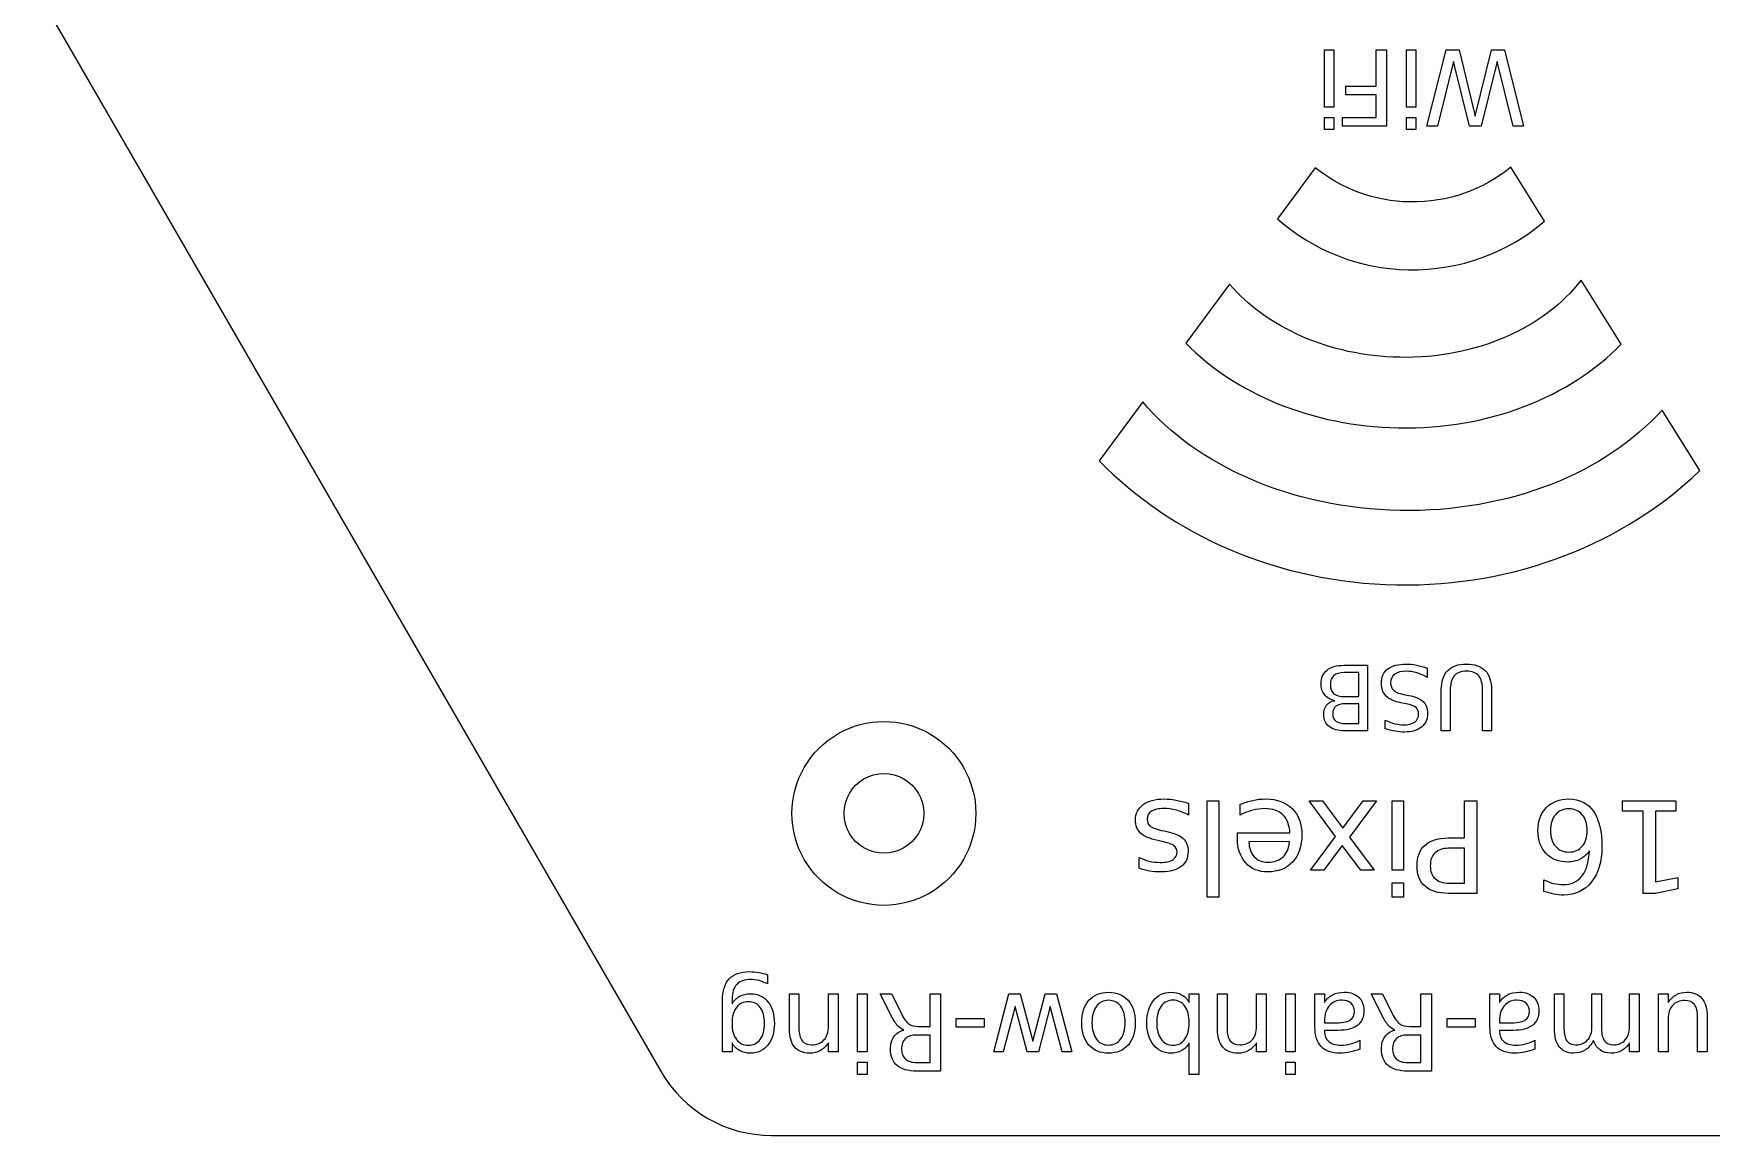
# Model space of a CAD drawing. Extents: x 5 to 967, y 5 to 440.
# Drawn here: x 5.6 to 58.2, y 5 to 39.6 of the extents above; entities that cross this region are included whole.
import ezdxf

# ---------------------------------------------------------------- set-up
doc = ezdxf.new("R2010")
doc.units = 0
doc.layers.get('0').update_dxf_attribs({"linetype": 'CONTINUOUS'})

msp = doc.modelspace()

# ---------------------------------------------------------------- linework, layer by layer
at = {"color": 3}
for p, q in [((46.09283, 37.325079), (46.09283, 39.123268)), ((46.09283, 39.123268), (46.388246, 39.123268)), ((46.388246, 39.123268), (46.388246, 37.325079)), ((47.707989, 37.978528), (47.707989, 39.123268)), ((47.707989, 39.123268), (48.032302, 39.123268)), ((48.032302, 39.123268), (48.032302, 36.726218)), ((48.66167, 37.325079), (48.66167, 39.123268)), ((48.66167, 39.123268), (48.957086, 39.123268)), ((48.957086, 39.123268), (48.957086, 37.325079)), ((49.302273, 36.726218), (49.904347, 39.123268)), ((49.904347, 39.123268), (50.312152, 39.123268)), ((50.312152, 39.123268), (50.817889, 37.042506)), ((50.817889, 37.042506), (51.32845, 39.123268)), ((51.32845, 39.123268), (51.736254, 39.123268)), ((51.736254, 39.123268), (52.336718, 36.726218)), ((50.133933, 38.752391), (49.631409, 36.726218)), ((50.638068, 36.726218), (50.133933, 38.752391)), ((51.505058, 38.752391), (51.002527, 36.726218)), ((52.009192, 36.726218), (51.505058, 38.752391)), ((46.757514, 37.705589), (46.757514, 37.978528)), ((46.757514, 37.978528), (47.707989, 37.978528)), ((47.707989, 37.705589), (46.757514, 37.705589)), ((47.707989, 36.999157), (47.707989, 37.705589)), ((46.388246, 37.325079), (46.09283, 37.325079)), ((46.09283, 36.625069), (46.09283, 36.999157)), ((46.09283, 36.999157), (46.388246, 36.999157)), ((46.388246, 36.999157), (46.388246, 36.625069)), ((46.654758, 36.726218), (46.654758, 36.999157)), ((46.654758, 36.999157), (47.707989, 36.999157)), ((48.957086, 37.325079), (48.66167, 37.325079)), ((48.66167, 36.625069), (48.66167, 36.999157)), ((48.66167, 36.999157), (48.957086, 36.999157)), ((48.957086, 36.999157), (48.957086, 36.625069)), ((46.388246, 36.625069), (46.09283, 36.625069)), ((48.032302, 36.726218), (46.654758, 36.726218)), ((48.957086, 36.625069), (48.66167, 36.625069)), ((49.631409, 36.726218), (49.302273, 36.726218)), ((51.002527, 36.726218), (50.638068, 36.726218)), ((52.336718, 36.726218), (52.009192, 36.726218)), ((46.702938, 19.804689), (47.441567, 19.804689)), ((47.163207, 19.575929), (46.716723, 19.575929)), ((47.163207, 18.822149), (47.163207, 19.575929)), ((47.441567, 19.804689), (47.441571, 17.747279)), ((49.315698, 19.713809), (49.315698, 19.427169)), ((49.756675, 17.747279), (49.756675, 19.031609)), ((50.036417, 18.997159), (50.036417, 17.747279)), ((51.052031, 17.747279), (51.052031, 18.997159)), ((51.331773, 19.031609), (51.331773, 17.747279)), ((46.716723, 18.822199), (47.163207, 18.822149)), ((47.163207, 18.596149), (46.751174, 18.596149)), ((47.163207, 17.976029), (47.163207, 18.596149)), ((48.651484, 18.593399), (48.483363, 18.627899)), ((48.56467, 18.892469), (48.734169, 18.859369)), ((46.751174, 17.975989), (47.163207, 17.976029)), ((47.999676, 17.814799), (47.999676, 18.086269)), ((47.441571, 17.747279), (46.730503, 17.747279)), ((47.999674, 17.814889), (47.999676, 17.814799)), ((50.036417, 17.747279), (49.756675, 17.747279)), ((51.331773, 17.747279), (51.052031, 17.747279)), ((41.826311, 15.473949), (41.826311, 15.103969)), ((42.414388, 12.523699), (42.414388, 15.553639)), ((42.414388, 15.553639), (42.772684, 15.553639)), ((42.772684, 15.553639), (42.772684, 12.523699)), ((43.444489, 15.103849), (43.444489, 15.442679)), ((46.437429, 14.433969), (45.607896, 15.553639)), ((45.607896, 15.553639), (46.030451, 15.553639)), ((46.030451, 15.553639), (46.665258, 14.696849)), ((46.665258, 14.696849), (47.300065, 15.553639)), ((47.722621, 15.553639), (46.875563, 14.412549)), ((47.300065, 15.553639), (47.722621, 15.553639)), ((48.209436, 13.372709), (48.209436, 15.553639)), ((48.209436, 15.553639), (48.567732, 15.553639)), ((48.567732, 15.553639), (48.567732, 13.372709)), ((50.479942, 14.385289), (50.479942, 15.553639)), ((50.479942, 15.553639), (50.873289, 15.553639)), ((50.873289, 15.553639), (50.873289, 12.646379)), ((55.44351, 15.222609), (55.44351, 15.553639)), ((55.44351, 15.553639), (57.118155, 15.553639)), ((57.118155, 15.553639), (57.118155, 15.222609)), ((56.086106, 15.222609), (55.44351, 15.222609)), ((56.086106, 12.646379), (56.086106, 15.222609)), ((57.118155, 15.222609), (56.475559, 15.222609)), ((56.475559, 15.222609), (56.475559, 13.004679)), ((40.985094, 14.278249), (40.862417, 14.305549)), ((41.057143, 14.605429), (41.181767, 14.576229)), ((43.360757, 14.373599), (43.360757, 14.548859)), ((43.360757, 14.548859), (45.008139, 14.548859)), ((43.360757, 14.373589), (43.360757, 14.373599)), ((44.996456, 14.270399), (43.719053, 14.268449)), ((45.648788, 13.372709), (46.437429, 14.433969)), ((46.875563, 14.412549), (47.650572, 13.372709)), ((49.985338, 14.385289), (50.479942, 14.385289)), ((40.276295, 13.436969), (40.276295, 13.775789)), ((46.64968, 14.149669), (46.071344, 13.372709)), ((47.228017, 13.372709), (46.64968, 14.149669)), ((50.479942, 14.062039), (49.985338, 14.062039)), ((50.479942, 12.969629), (50.479942, 14.062039)), ((53.757182, 13.943259), (53.757182, 13.943259)), ((40.276291, 13.437039), (40.276295, 13.436969)), ((46.071344, 13.372709), (45.648788, 13.372709)), ((47.650572, 13.372709), (47.228017, 13.372709)), ((48.567732, 13.372709), (48.209436, 13.372709)), ((48.209436, 12.523699), (48.209436, 12.977419)), ((48.209436, 12.977419), (48.567732, 12.977419)), ((48.567732, 12.977419), (48.567732, 12.523699)), ((49.985338, 12.969629), (50.479942, 12.969629)), ((50.873289, 12.646379), (49.985338, 12.646379)), ((52.976331, 12.710639), (52.976331, 13.068939)), ((52.976331, 12.710629), (52.976331, 12.710639)), ((56.479453, 12.646379), (56.086106, 12.646379)), ((56.475559, 13.004679), (57.174625, 13.144879)), ((57.174625, 12.786579), (56.479453, 12.646379)), ((57.174625, 13.144879), (57.174625, 12.786579)), ((42.772684, 12.523699), (42.414388, 12.523699)), ((48.567732, 12.523699), (48.209436, 12.523699)), ((28.611517, 10.09449), (28.611517, 9.80338)), ((29.301076, 8.39829), (29.301076, 9.49768)), ((29.301076, 9.49768), (29.600319, 9.49768)), ((29.600319, 9.49768), (29.600319, 8.40805)), ((30.525696, 8.46822), (30.525696, 9.49768)), ((30.525696, 9.49768), (30.826565, 9.49768)), ((30.826565, 9.49768), (30.826565, 7.6762)), ((31.43969, 7.6762), (31.43969, 9.49768)), ((31.43969, 9.49768), (31.738933, 9.49768)), ((31.738933, 9.49768), (31.738933, 7.6762)), ((32.483787, 8.83414), (32.150391, 9.49768)), ((32.150391, 9.49768), (32.503303, 9.49768)), ((32.503303, 9.49768), (32.81393, 8.8748)), ((33.713285, 8.47146), (33.713285, 9.49767)), ((33.713285, 9.49767), (34.041802, 9.49767)), ((34.041802, 9.49767), (34.041802, 7.06957)), ((35.713658, 7.6762), (36.19017, 9.49768)), ((36.19017, 9.49768), (36.543082, 9.49768)), ((36.543082, 9.49768), (36.935025, 8.00472)), ((36.935025, 8.00472), (37.328595, 9.49768)), ((37.328595, 9.49768), (37.681507, 9.49768)), ((37.681507, 9.49768), (38.158018, 7.6762)), ((41.844888, 9.22441), (41.844888, 9.49763)), ((41.844888, 9.49763), (42.145757, 9.49763)), ((42.145757, 9.49763), (42.145757, 6.96708)), ((42.734484, 8.39829), (42.734484, 9.49768)), ((42.734484, 9.49768), (43.033727, 9.49768)), ((43.033727, 9.49768), (43.033727, 8.40805)), ((43.959104, 8.46822), (43.959104, 9.49768)), ((43.959104, 9.49768), (44.259973, 9.49768)), ((44.259973, 9.49768), (44.259973, 7.6762)), ((44.873097, 7.6762), (44.873097, 9.49768)), ((44.873097, 9.49768), (45.172341, 9.49768)), ((45.172341, 9.49768), (45.172341, 7.6762)), ((45.790341, 8.45846), (45.790341, 9.49768)), ((45.790341, 9.49768), (46.089584, 9.49768)), ((46.089584, 9.49768), (46.089584, 9.22121)), ((47.888296, 8.83414), (47.5549, 9.49768)), ((47.5549, 9.49768), (47.907812, 9.49768)), ((47.907812, 9.49768), (48.218439, 8.8748)), ((49.117795, 8.47146), (49.117795, 9.49767)), ((49.117795, 9.49767), (49.446312, 9.49767)), ((49.446312, 9.49767), (49.446312, 7.06957)), ((51.280801, 8.45846), (51.280801, 9.49768)), ((51.280801, 9.49768), (51.580044, 9.49768)), ((51.580044, 9.49768), (51.580044, 9.22121)), ((53.303943, 8.39824), (53.303943, 9.49763)), ((53.303943, 9.49763), (53.604813, 9.49763)), ((53.604813, 9.49763), (53.604813, 8.408)), ((54.483026, 8.46817), (54.483026, 9.49763)), ((54.483026, 9.49763), (54.783895, 9.49763)), ((54.783895, 9.49763), (54.783895, 8.408)), ((55.662108, 8.46817), (55.662108, 9.49763)), ((55.662108, 9.49763), (55.962978, 9.49763)), ((55.962978, 9.49763), (55.962978, 7.67615)), ((56.571222, 7.6762), (56.571222, 9.49768)), ((56.571222, 9.49768), (56.870465, 9.49768)), ((56.870465, 9.49768), (56.870465, 9.21795)), ((27.203124, 7.67612), (27.203124, 9.27162)), ((27.502367, 9.32519), (27.502367, 9.1772)), ((36.385329, 9.09761), (36.012902, 7.6762)), ((36.759383, 7.6762), (36.385329, 9.09761)), ((37.484722, 9.09761), (37.112294, 7.6762)), ((37.858775, 7.6762), (37.484722, 9.09761)), ((27.502367, 8.5658), (27.502367, 8.5658)), ((33.355495, 8.47146), (33.713285, 8.47146)), ((34.532949, 8.45196), (34.532949, 8.71867)), ((34.532949, 8.71867), (35.409536, 8.71867)), ((35.409536, 8.45196), (34.532949, 8.45196)), ((35.409536, 8.71867), (35.409536, 8.45196)), ((40.826811, 8.58857), (40.826811, 8.58857)), ((45.790341, 8.45852), (45.790341, 8.45846)), ((46.089584, 8.6487), (46.089584, 8.582)), ((46.089584, 8.582), (46.387201, 8.58206)), ((48.760004, 8.47146), (49.117795, 8.47146)), ((49.937459, 8.45196), (49.937459, 8.71867)), ((49.937459, 8.71867), (50.814046, 8.71867)), ((50.814046, 8.45196), (49.937459, 8.45196)), ((50.814046, 8.71867), (50.814046, 8.45196)), ((51.280801, 8.45852), (51.280801, 8.45846)), ((51.580044, 8.6487), (51.580044, 8.582)), ((51.580044, 8.582), (51.877661, 8.58206)), ((56.870465, 8.70892), (56.870465, 7.6762)), ((57.797467, 7.6762), (57.797467, 8.76746)), ((58.09671, 8.77886), (58.09671, 8.77885)), ((58.09671, 8.77885), (58.09671, 7.6762)), ((27.502367, 7.9526), (27.502367, 7.67612)), ((29.301076, 8.39831), (29.301076, 8.39829)), ((30.525696, 7.6762), (30.525696, 7.95918)), ((32.890367, 8.35925), (32.890367, 8.35926)), ((33.713285, 8.2015), (33.3002, 8.2015)), ((33.713285, 7.33955), (33.713285, 8.2015)), ((41.844888, 6.96708), (41.844888, 7.95268)), ((42.734484, 8.39831), (42.734484, 8.39829)), ((43.959104, 7.6762), (43.959104, 7.95918)), ((46.509175, 8.34791), (46.089584, 8.34791)), ((46.089584, 8.34791), (46.089584, 8.31861)), ((47.195483, 8.03563), (47.195483, 7.75915)), ((48.294876, 8.35925), (48.294876, 8.35926)), ((49.117795, 8.2015), (48.704709, 8.2015)), ((49.117795, 7.33955), (49.117795, 8.2015)), ((51.999635, 8.34791), (51.580044, 8.34791)), ((51.580044, 8.34791), (51.580044, 8.31861)), ((52.685942, 8.03563), (52.685942, 7.75915)), ((54.533442, 8.0258), (54.533442, 8.02586)), ((55.662108, 7.67615), (55.662108, 7.95913)), ((27.502367, 7.67612), (27.203124, 7.67612)), ((30.826565, 7.6762), (30.525696, 7.6762)), ((31.738933, 7.6762), (31.43969, 7.6762)), ((36.012902, 7.6762), (35.713658, 7.6762)), ((37.112294, 7.6762), (36.759383, 7.6762)), ((38.158018, 7.6762), (37.858775, 7.6762)), ((39.314332, 7.886), (39.314332, 7.886)), ((39.314332, 7.63229), (39.314332, 7.63229)), ((44.259973, 7.6762), (43.959104, 7.6762)), ((45.172341, 7.6762), (44.873097, 7.6762)), ((55.962978, 7.67615), (55.662108, 7.67615)), ((56.870465, 7.6762), (56.571222, 7.6762)), ((57.343724, 7.63229), (57.343724, 7.63229)), ((58.09671, 7.6762), (57.797467, 7.6762)), ((31.43969, 6.96713), (31.43969, 7.34606)), ((31.43969, 7.34606), (31.738933, 7.34606)), ((31.738933, 6.96713), (31.43969, 6.96713)), ((31.738933, 7.34606), (31.738933, 6.96713)), ((33.3002, 7.33955), (33.713285, 7.33955)), ((34.041802, 7.06957), (33.3002, 7.06957)), ((42.145757, 6.96708), (41.844888, 6.96708)), ((44.873097, 6.96713), (44.873097, 7.34606)), ((44.873097, 7.34606), (45.172341, 7.34606)), ((45.172341, 6.96713), (44.873097, 6.96713)), ((45.172341, 7.34606), (45.172341, 6.96713)), ((48.704709, 7.33955), (49.117795, 7.33955)), ((49.446312, 7.06957), (48.704709, 7.06957))]:
    msp.add_line(p, q, dxfattribs=at)
at = {"color": 7}
for p, q in [((45.802603, 35.420505), (44.619045, 33.812925)), ((52.994663, 33.739075), (51.938763, 35.435462)), ((48.731705, 32.218779), (48.731704, 32.218779)), ((43.111541, 31.768763), (41.742266, 29.910139)), ((55.395615, 29.88326), (54.14532, 31.891053)), ((40.38765, 28.071838), (39.023552, 26.221164)), ((57.867086, 25.913958), (56.682223, 27.815925)), ((48.410378, 27.258697), (48.410378, 27.258697)), ((48.355392, 22.330364), (48.355393, 22.330364)), ((33.516168, 15.156489), (33.516168, 15.156489)), ((28.740568, 5.04997), (68.121759, 5.04997))]:
    msp.add_line(p, q, dxfattribs=at)
at = {"color": 5}
msp.add_line((35.150783, 15.156489), (35.150783, 15.156489), dxfattribs=at)
at = {"color": 7}
for points in [[(5.585868, 41.155089), (5.585868, 41.155089), (25.276466, 7.04997), (25.276466, 7.04997)], [(48.771162, 34.346494), (47.645477, 34.367369), (46.616652, 34.766746), (45.802603, 35.420505)], [(51.938763, 35.435462), (51.075815, 34.735752), (49.970279, 34.324256), (48.771162, 34.346494)], [(44.619045, 33.812925), (45.71729, 32.845583), (47.152147, 32.248071), (48.731705, 32.218779)], [(48.731704, 32.218779), (50.355257, 32.188671), (51.848561, 32.765508), (52.994663, 33.739075)], [(48.451402, 29.470876), (46.2184, 29.512288), (44.263933, 30.41963), (43.111541, 31.768763)], [(54.14532, 31.891053), (52.987397, 30.40223), (50.863224, 29.42615), (48.451402, 29.470876)], [(41.742266, 29.910139), (43.279399, 28.341482), (45.687008, 27.309202), (48.410378, 27.258697)], [(48.410378, 27.258697), (51.264694, 27.205763), (53.812069, 28.244005), (55.395615, 29.88326)], [(48.454984, 24.66317), (45.045936, 24.726392), (42.073481, 26.079974), (40.38765, 28.071838)], [(56.682223, 27.815925), (54.930336, 25.862268), (51.890455, 24.59946), (48.454984, 24.66317)], [(39.023552, 26.221164), (41.301429, 23.89584), (44.626593, 22.399516), (48.355392, 22.330364)], [(48.355393, 22.330364), (52.106738, 22.260795), (55.503375, 23.650377), (57.867086, 25.913958)], [(31.641168, 16.239021), (32.027919, 16.462312), (32.504416, 16.462312), (32.891168, 16.239021)], [(31.016168, 15.156489), (31.016168, 15.603071), (31.254416, 16.01573), (31.641168, 16.239021)], [(32.891168, 16.239021), (33.277919, 16.01573), (33.516168, 15.603071), (33.516168, 15.156489)], [(31.641168, 14.073958), (31.254416, 14.297249), (31.016168, 14.709907), (31.016168, 15.156489)], [(33.516168, 15.156489), (33.516168, 14.709907), (33.277919, 14.297249), (32.891168, 14.073958)], [(32.891168, 14.073958), (32.504416, 13.850667), (32.027919, 13.850667), (31.641168, 14.073958)], [(25.276466, 7.04997), (25.990997, 5.812365), (27.311505, 5.04997), (28.740568, 5.04997)]]:
    msp.add_open_spline(points, degree=3, dxfattribs=at)
at = {"color": 3}
for points in [[(45.982224, 19.228669), (45.982224, 19.412409), (46.044695, 19.554346), (46.169638, 19.654479)], [(46.169638, 19.654479), (46.29458, 19.754619), (46.472347, 19.804689), (46.702938, 19.804689)], [(46.384616, 19.483629), (46.312039, 19.421162), (46.275751, 19.326079), (46.275751, 19.198379)], [(46.716723, 19.575929), (46.566976, 19.575929), (46.456274, 19.545162), (46.384616, 19.483629)], [(47.875648, 19.236999), (47.875648, 19.436352), (47.942713, 19.587476), (48.076842, 19.690369)], [(48.076842, 19.690369), (48.210052, 19.793262), (48.405733, 19.844709), (48.663886, 19.844709)], [(48.29595, 19.524989), (48.209593, 19.462522), (48.166414, 19.373409), (48.166414, 19.257649)], [(48.663886, 19.618689), (48.504952, 19.618689), (48.382307, 19.587456), (48.29595, 19.524989)], [(48.663886, 19.844709), (48.761267, 19.844709), (48.86508, 19.833676), (48.975323, 19.811609)], [(48.983591, 19.570489), (48.875185, 19.602622), (48.768617, 19.618689), (48.663886, 19.618689)], [(48.975323, 19.811609), (49.084647, 19.789542), (49.198105, 19.756942), (49.315698, 19.713809)], [(49.315698, 19.427169), (49.202699, 19.490569), (49.091996, 19.538342), (48.983591, 19.570489)], [(49.756675, 19.031609), (49.756675, 19.299869), (49.82328, 19.502439), (49.956491, 19.639319)], [(49.956491, 19.639319), (50.088782, 19.776206), (50.284464, 19.844649), (50.543535, 19.844649)], [(50.543535, 19.618649), (50.365309, 19.618649), (50.236233, 19.570419), (50.156306, 19.473959)], [(50.543535, 19.844649), (50.803525, 19.844649), (51.000125, 19.776206), (51.133336, 19.639319)], [(50.932142, 19.473959), (50.852216, 19.570419), (50.72268, 19.618649), (50.543535, 19.618649)], [(51.133336, 19.639319), (51.265627, 19.502439), (51.331773, 19.299869), (51.331773, 19.031609)], [(46.096602, 18.880019), (46.02035, 18.972813), (45.982224, 19.089029), (45.982224, 19.228669)], [(46.275751, 19.198379), (46.275751, 19.069766), (46.312039, 18.975139), (46.384616, 18.914499)], [(48.024476, 18.837359), (47.925257, 18.936579), (47.875648, 19.069793), (47.875648, 19.236999)], [(48.166414, 19.257649), (48.166414, 19.156589), (48.197651, 19.077579), (48.260124, 19.020619)], [(48.260124, 19.020619), (48.321677, 18.963686), (48.423193, 18.920969), (48.56467, 18.892469)], [(50.156306, 19.473959), (50.07638, 19.376579), (50.036417, 19.217646), (50.036417, 18.997159)], [(51.052031, 18.997159), (51.052031, 19.217646), (51.012068, 19.376579), (50.932142, 19.473959)], [(46.067667, 18.255769), (46.067667, 18.381629), (46.097064, 18.481766), (46.155857, 18.556179)], [(46.414928, 18.695369), (46.278043, 18.724769), (46.171935, 18.786319), (46.096602, 18.880019)], [(46.155857, 18.556179), (46.21465, 18.630599), (46.301007, 18.676996), (46.414928, 18.695369)], [(46.448005, 18.520349), (46.380941, 18.468883), (46.347409, 18.390793), (46.347409, 18.286079)], [(46.384616, 18.914499), (46.456274, 18.852966), (46.566976, 18.822199), (46.716723, 18.822199)], [(46.751174, 18.596149), (46.615207, 18.596149), (46.514151, 18.570883), (46.448005, 18.520349)], [(48.483363, 18.627899), (48.275738, 18.667433), (48.122776, 18.737253), (48.024476, 18.837359)], [(48.96292, 18.481779), (48.9078, 18.527713), (48.803988, 18.564919), (48.651484, 18.593399)], [(48.734169, 18.859369), (48.941794, 18.818036), (49.092, 18.753269), (49.184787, 18.665069)], [(49.04423, 18.275069), (49.04423, 18.366023), (49.017127, 18.434926), (48.96292, 18.481779)], [(49.184787, 18.665069), (49.277575, 18.576876), (49.323969, 18.454229), (49.323969, 18.297129)], [(46.239922, 17.879569), (46.125085, 17.967763), (46.067667, 18.093163), (46.067667, 18.255769)], [(46.347409, 18.286079), (46.347409, 18.182266), (46.380941, 18.104636), (46.448005, 18.053189)], [(46.448005, 18.053189), (46.514152, 18.001723), (46.615208, 17.975989), (46.751174, 17.975989)], [(47.999676, 18.086269), (48.105326, 18.035736), (48.205004, 17.998069), (48.298711, 17.973269)], [(48.298711, 17.973269), (48.392418, 17.948469), (48.482909, 17.936069), (48.570184, 17.936069)], [(48.570184, 17.936069), (48.721769, 17.936069), (48.838902, 17.965469), (48.921584, 18.024269)], [(48.921584, 18.024269), (49.003348, 18.083069), (49.04423, 18.166669), (49.04423, 18.275069)], [(49.323969, 18.297129), (49.323969, 18.115229), (49.26012, 17.971916), (49.132422, 17.867189)], [(46.730503, 17.747279), (46.518285, 17.747279), (46.354758, 17.791376), (46.239922, 17.879569)], [(48.306977, 17.736289), (48.20684, 17.753756), (48.104405, 17.779956), (47.999674, 17.814889)], [(48.601877, 17.710089), (48.505414, 17.710089), (48.407114, 17.718823), (48.306977, 17.736289)], [(49.132422, 17.867189), (49.003805, 17.762456), (48.826957, 17.710089), (48.601877, 17.710089)], [(40.159455, 14.952039), (40.159455, 15.154553), (40.239942, 15.314876), (40.400916, 15.433009)], [(40.400916, 15.433009), (40.560592, 15.551143), (40.780632, 15.610209), (41.061037, 15.610209)], [(41.053248, 15.310359), (40.884486, 15.310359), (40.754668, 15.281793), (40.663796, 15.224659)], [(41.434911, 15.259759), (41.306393, 15.293493), (41.179172, 15.310359), (41.053248, 15.310359)], [(41.061037, 15.610209), (41.177873, 15.610209), (41.299902, 15.598543), (41.427122, 15.575209)], [(41.427122, 15.575209), (41.553046, 15.553143), (41.686109, 15.519389), (41.826311, 15.473949)], [(43.444489, 15.442679), (43.573009, 15.497213), (43.704773, 15.538753), (43.839783, 15.567299)], [(44.229235, 15.306339), (44.091629, 15.306339), (43.958566, 15.289473), (43.830047, 15.255739)], [(43.839783, 15.567299), (43.974793, 15.595833), (44.111751, 15.610099), (44.250655, 15.610099)], [(44.786152, 15.113559), (44.65244, 15.242079), (44.466801, 15.306339), (44.229235, 15.306339)], [(44.250655, 15.610099), (44.598566, 15.610099), (44.874428, 15.508843), (45.078241, 15.306329)], [(45.078241, 15.306329), (45.280756, 15.103816), (45.382013, 14.829903), (45.382013, 14.484589)], [(52.787446, 14.620919), (52.787446, 14.919499), (52.875722, 15.159013), (53.052274, 15.339459)], [(53.052274, 15.339459), (53.228825, 15.519906), (53.463794, 15.610129), (53.757182, 15.610129)], [(53.757182, 15.298549), (53.58063, 15.298549), (53.441077, 15.238186), (53.338521, 15.117459)], [(53.757182, 15.610129), (54.093409, 15.610129), (54.350448, 15.481613), (54.528298, 15.224579)], [(54.177791, 15.117459), (54.073937, 15.238186), (53.933734, 15.298549), (53.757182, 15.298549)], [(40.321078, 14.537269), (40.21333, 14.635929), (40.159455, 14.774186), (40.159455, 14.952039)], [(40.663796, 15.224659), (40.572924, 15.166259), (40.527488, 15.084473), (40.527488, 14.979299)], [(40.527488, 14.979299), (40.527488, 14.881939), (40.560592, 14.807296), (40.626798, 14.755369)], [(40.626798, 14.755369), (40.691705, 14.703436), (40.835153, 14.653456), (41.057143, 14.605429)], [(41.826311, 15.103969), (41.693897, 15.172776), (41.563431, 15.224706), (41.434911, 15.259759)], [(43.830047, 15.255739), (43.700229, 15.222006), (43.57171, 15.171376), (43.444489, 15.103849)], [(45.008139, 14.548859), (44.992559, 14.795513), (44.918564, 14.983746), (44.786152, 15.113559)], [(53.338521, 15.117459), (53.234667, 14.995426), (53.18274, 14.829906), (53.18274, 14.620899)], [(54.331624, 14.620899), (54.331624, 14.829906), (54.280346, 14.995426), (54.177791, 15.117459)], [(54.528298, 15.224579), (54.706147, 14.966239), (54.795072, 14.592363), (54.795072, 14.102949)], [(40.862417, 14.305549), (40.607975, 14.360083), (40.427529, 14.437323), (40.321078, 14.537269)], [(41.368704, 14.143889), (41.305091, 14.190623), (41.177221, 14.235409), (40.985094, 14.278249)], [(41.181767, 14.576229), (41.403755, 14.529496), (41.56408, 14.458096), (41.662741, 14.362029)], [(41.662741, 14.362029), (41.761403, 14.264663), (41.810733, 14.131599), (41.810733, 13.962839)], [(43.617795, 13.604419), (43.446437, 13.792659), (43.360757, 14.049049), (43.360757, 14.373589)], [(43.719053, 14.268449), (43.721653, 14.072423), (43.776826, 13.915993), (43.88457, 13.799159)], [(44.790046, 13.793319), (44.909478, 13.906259), (44.978282, 14.065286), (44.996456, 14.270399)], [(45.382013, 14.484589), (45.382013, 14.127589), (45.285949, 13.844586), (45.093819, 13.635579)], [(49.247326, 14.165249), (49.413492, 14.311943), (49.659496, 14.385289), (49.985338, 14.385289)], [(53.042538, 13.898489), (52.872477, 14.075043), (52.787446, 14.315853), (52.787446, 14.620919)], [(53.18274, 14.620899), (53.18274, 14.410599), (53.234667, 14.245083), (53.338521, 14.124349)], [(54.177791, 14.124349), (54.280346, 14.245083), (54.331624, 14.410599), (54.331624, 14.620899)], [(40.276295, 13.775789), (40.377553, 13.723856), (40.482705, 13.684913), (40.591751, 13.658959)], [(40.930575, 13.620059), (41.108425, 13.620059), (41.242137, 13.647326), (41.33171, 13.701859)], [(41.33171, 13.701859), (41.419986, 13.756393), (41.464124, 13.838176), (41.464124, 13.947209)], [(41.464124, 13.947209), (41.464124, 14.030296), (41.432318, 14.095856), (41.368704, 14.143889)], [(41.810733, 13.962839), (41.810733, 13.757726), (41.738035, 13.599349), (41.592639, 13.487709)], [(43.88457, 13.799159), (43.99102, 13.682326), (44.132521, 13.623909), (44.309073, 13.623909)], [(44.309073, 13.623909), (44.508992, 13.623909), (44.669316, 13.680379), (44.790046, 13.793319)], [(48.996129, 13.514859), (48.996129, 13.801753), (49.079861, 14.018549), (49.247326, 14.165249)], [(49.560835, 13.919889), (49.460876, 13.825123), (49.410896, 13.690113), (49.410896, 13.514859)], [(49.985338, 14.062039), (49.802295, 14.062039), (49.660794, 14.014656), (49.560835, 13.919889)], [(53.733815, 13.631719), (53.441726, 13.631719), (53.2113, 13.720643), (53.042538, 13.898489)], [(53.338521, 14.124349), (53.441077, 14.003623), (53.58063, 13.943259), (53.757182, 13.943259)], [(54.115478, 13.723219), (53.99994, 13.662219), (53.872719, 13.631719), (53.733815, 13.631719)], [(53.757182, 13.943259), (53.933734, 13.943259), (54.073937, 14.003623), (54.177791, 14.124349)], [(54.403673, 13.982199), (54.327081, 13.869259), (54.231016, 13.782933), (54.115478, 13.723219)], [(54.170002, 13.187719), (54.30631, 13.362973), (54.3842, 13.627799), (54.403673, 13.982199)], [(54.795072, 14.102949), (54.795072, 13.643396), (54.686025, 13.277313), (54.467933, 13.004699)], [(40.599536, 13.349439), (40.482701, 13.368906), (40.374953, 13.398106), (40.276291, 13.437039)], [(40.591751, 13.658959), (40.700798, 13.633026), (40.813739, 13.620059), (40.930575, 13.620059)], [(40.973411, 13.320239), (40.840997, 13.320239), (40.716372, 13.329973), (40.599536, 13.349439)], [(41.592639, 13.487709), (41.447244, 13.376063), (41.240835, 13.320239), (40.973411, 13.320239)], [(44.312967, 13.320119), (44.01958, 13.320119), (43.787856, 13.414886), (43.617795, 13.604419)], [(45.093819, 13.635579), (44.900391, 13.425273), (44.640107, 13.320119), (44.312967, 13.320119)], [(49.247326, 12.868369), (49.079861, 13.015063), (48.996129, 13.230559), (48.996129, 13.514859)], [(49.410896, 13.514859), (49.410896, 13.340906), (49.460876, 13.206546), (49.560835, 13.111779)], [(53.57414, 12.924839), (53.833774, 12.924839), (54.032395, 13.012466), (54.170002, 13.187719)], [(49.985338, 12.646379), (49.659496, 12.646379), (49.413492, 12.720376), (49.247326, 12.868369)], [(49.560835, 13.111779), (49.660794, 13.017013), (49.802295, 12.969629), (49.985338, 12.969629)], [(52.976331, 13.068939), (53.074992, 13.022206), (53.174951, 12.986506), (53.276209, 12.961839)], [(53.291787, 12.623029), (53.190529, 12.642496), (53.085377, 12.671696), (52.976331, 12.710629)], [(53.276209, 12.961839), (53.376168, 12.937173), (53.475478, 12.924839), (53.57414, 12.924839)], [(54.467933, 13.004699), (54.249839, 12.730786), (53.957101, 12.593829), (53.589718, 12.593829)], [(53.589718, 12.593829), (53.491056, 12.593829), (53.391746, 12.603563), (53.291787, 12.623029)], [(27.409666, 9.96281), (27.547361, 10.114596), (27.758241, 10.19049), (28.042305, 10.19049)], [(28.042305, 10.19049), (28.147474, 10.19049), (28.246679, 10.182356), (28.339922, 10.16609)], [(28.339922, 10.16609), (28.433164, 10.15089), (28.523696, 10.127023), (28.611517, 10.09449)], [(27.203124, 9.27162), (27.203124, 9.581706), (27.271971, 9.812103), (27.409666, 9.96281)], [(27.648736, 9.78869), (27.551157, 9.686776), (27.502367, 9.532276), (27.502367, 9.32519)], [(28.089468, 9.94319), (27.893225, 9.94319), (27.746315, 9.89169), (27.648736, 9.78869)], [(27.73981, 9.41789), (27.836305, 9.471023), (27.951773, 9.49759), (28.086216, 9.49759)], [(28.086216, 9.49759), (28.309564, 9.49759), (28.489543, 9.41248), (28.626154, 9.24226)], [(28.351306, 9.90909), (28.265653, 9.931823), (28.178374, 9.94319), (28.089468, 9.94319)], [(28.611517, 9.80338), (28.523696, 9.851113), (28.436959, 9.88635), (28.351306, 9.90909)], [(38.701209, 9.29114), (38.849747, 9.460273), (39.054121, 9.54484), (39.314332, 9.54484)], [(39.314332, 9.54484), (39.575628, 9.54484), (39.780544, 9.460273), (39.929081, 9.29114)], [(40.724353, 9.28137), (40.862048, 9.45701), (41.041485, 9.54483), (41.262665, 9.54483)], [(41.262665, 9.54483), (41.396023, 9.54483), (41.51095, 9.518796), (41.607445, 9.46673)], [(46.344917, 9.46678), (46.446833, 9.518846), (46.571518, 9.54488), (46.718971, 9.54488)], [(46.718971, 9.54488), (46.905456, 9.54488), (47.053993, 9.49284), (47.164582, 9.38876)], [(51.835376, 9.46678), (51.937292, 9.518846), (52.061977, 9.54488), (52.20943, 9.54488)], [(52.20943, 9.54488), (52.395915, 9.54488), (52.544452, 9.49284), (52.655042, 9.38876)], [(57.124171, 9.46515), (57.219581, 9.518283), (57.330713, 9.54485), (57.457566, 9.54485)], [(57.457566, 9.54485), (57.666819, 9.54485), (57.825656, 9.4798), (57.934078, 9.3497)], [(27.502367, 9.1772), (27.564167, 9.284533), (27.643315, 9.364763), (27.73981, 9.41789)], [(27.637351, 9.06833), (27.547362, 8.94907), (27.502367, 8.78156), (27.502367, 8.5658)], [(28.013031, 9.24723), (27.851484, 9.24723), (27.726257, 9.187596), (27.637351, 9.06833)], [(28.388712, 9.06833), (28.298722, 9.187596), (28.173495, 9.24723), (28.013031, 9.24723)], [(28.52207, 8.5658), (28.52207, 8.78156), (28.477617, 8.94907), (28.388712, 9.06833)], [(28.626154, 9.24226), (28.762765, 9.07204), (28.831071, 8.846523), (28.831071, 8.56571)], [(38.478403, 8.58857), (38.478403, 8.88673), (38.552672, 9.12092), (38.701209, 9.29114)], [(38.935399, 9.10248), (38.842157, 8.976713), (38.795536, 8.80541), (38.795536, 8.58857)], [(39.314332, 9.29114), (39.154953, 9.29114), (39.028642, 9.228253), (38.935399, 9.10248)], [(39.696517, 9.10411), (39.603275, 9.228796), (39.47588, 9.29114), (39.314332, 9.29114)], [(39.834755, 8.58857), (39.834755, 8.806496), (39.788676, 8.978343), (39.696517, 9.10411)], [(39.929081, 9.29114), (40.076535, 9.12092), (40.150261, 8.88673), (40.150261, 8.58857)], [(40.516184, 8.58856), (40.516184, 8.874793), (40.585574, 9.10573), (40.724353, 9.28137)], [(40.963422, 9.10736), (40.872348, 8.981593), (40.826811, 8.808663), (40.826811, 8.58857)], [(41.335849, 9.29439), (41.177555, 9.29439), (41.053412, 9.232046), (40.963422, 9.10736)], [(41.709903, 9.10736), (41.618829, 9.232046), (41.494145, 9.29439), (41.335849, 9.29439)], [(41.607445, 9.46673), (41.702856, 9.413596), (41.782004, 9.332823), (41.844888, 9.22441)], [(41.844888, 8.58857), (41.844888, 8.808663), (41.799893, 8.981593), (41.709903, 9.10736)], [(46.089584, 9.22121), (46.15789, 9.331796), (46.243001, 9.413653), (46.344917, 9.46678)], [(46.240832, 9.11871), (46.14, 9.00053), (46.089584, 8.84386), (46.089584, 8.6487)], [(46.639281, 9.29435), (46.473396, 9.29435), (46.34058, 9.235803), (46.240832, 9.11871)], [(46.925513, 9.20165), (46.855039, 9.26345), (46.759628, 9.29435), (46.639281, 9.29435)], [(47.029598, 8.94794), (47.029598, 9.054193), (46.994903, 9.138763), (46.925513, 9.20165)], [(47.328841, 8.96754), (47.328841, 8.762626), (47.260535, 8.608126), (47.123924, 8.50404)], [(47.164582, 9.38876), (47.274088, 9.283586), (47.328841, 9.14318), (47.328841, 8.96754)], [(51.580044, 9.22121), (51.648349, 9.331796), (51.73346, 9.413653), (51.835376, 9.46678)], [(51.731292, 9.11871), (51.63046, 9.00053), (51.580044, 8.84386), (51.580044, 8.6487)], [(52.12974, 9.29435), (51.963855, 9.29435), (51.831039, 9.235803), (51.731292, 9.11871)], [(52.415973, 9.20165), (52.345499, 9.26345), (52.250088, 9.29435), (52.12974, 9.29435)], [(52.520057, 8.94794), (52.520057, 9.054193), (52.485362, 9.138763), (52.415973, 9.20165)], [(52.8193, 8.96754), (52.8193, 8.762626), (52.750995, 8.608126), (52.614384, 8.50404)], [(52.655042, 9.38876), (52.764547, 9.283586), (52.8193, 9.14318), (52.8193, 8.96754)], [(56.870465, 9.21795), (56.943107, 9.328543), (57.027675, 9.410943), (57.124171, 9.46515)], [(57.011954, 9.13013), (56.917628, 9.02713), (56.870465, 8.886726), (56.870465, 8.70892)], [(57.39414, 9.28463), (57.232592, 9.28463), (57.105196, 9.23313), (57.011954, 9.13013)], [(57.696636, 9.15615), (57.629414, 9.241803), (57.528582, 9.28463), (57.39414, 9.28463)], [(57.797467, 8.76746), (57.797467, 8.939853), (57.763856, 9.069416), (57.696636, 9.15615)], [(57.934078, 9.3497), (58.042499, 9.219593), (58.09671, 9.029313), (58.09671, 8.77886)], [(27.502367, 8.5658), (27.502367, 8.348953), (27.547362, 8.1809), (27.637351, 8.06164)], [(28.388712, 8.06164), (28.477617, 8.1809), (28.52207, 8.348953), (28.52207, 8.5658)], [(28.831071, 8.56571), (28.831071, 8.283816), (28.762765, 8.057756), (28.626154, 7.88753)], [(30.385832, 8.047), (30.479074, 8.15), (30.525696, 8.290406), (30.525696, 8.46822)], [(32.685451, 8.51213), (32.618229, 8.590196), (32.551008, 8.697533), (32.483787, 8.83414)], [(32.890367, 8.35926), (32.819893, 8.383126), (32.751587, 8.434083), (32.685451, 8.51213)], [(32.81393, 8.8748), (32.894162, 8.712166), (32.972225, 8.604286), (33.04812, 8.55116)], [(33.04812, 8.55116), (33.12293, 8.498026), (33.225389, 8.47146), (33.355495, 8.47146)], [(38.701209, 7.886), (38.552672, 8.055133), (38.478403, 8.289323), (38.478403, 8.58857)], [(38.795536, 8.58857), (38.795536, 8.37281), (38.842157, 8.202046), (38.935399, 8.07628)], [(39.694891, 8.07465), (39.788134, 8.199336), (39.834755, 8.370643), (39.834755, 8.58857)], [(40.150261, 8.58857), (40.150261, 8.289323), (40.076535, 8.055133), (39.929081, 7.886)], [(40.724353, 7.89574), (40.585574, 8.071386), (40.516184, 8.302326), (40.516184, 8.58856)], [(40.826811, 8.58857), (40.826811, 8.36847), (40.872348, 8.19608), (40.963422, 8.0714)], [(41.709903, 8.0714), (41.799893, 8.19608), (41.844888, 8.36847), (41.844888, 8.58857)], [(43.81924, 8.047), (43.912483, 8.15), (43.959104, 8.290406), (43.959104, 8.46822)], [(45.9855, 7.83727), (45.855394, 7.973876), (45.790341, 8.18096), (45.790341, 8.45852)], [(46.387201, 8.58206), (46.628981, 8.58206), (46.796492, 8.609693), (46.889734, 8.66496)], [(47.123924, 8.50404), (46.986229, 8.399953), (46.781313, 8.34791), (46.509175, 8.34791)], [(46.889734, 8.66496), (46.982977, 8.720226), (47.029598, 8.814553), (47.029598, 8.94794)], [(48.08996, 8.51213), (48.022739, 8.590196), (47.955517, 8.697533), (47.888296, 8.83414)], [(48.294876, 8.35926), (48.224403, 8.383126), (48.156097, 8.434083), (48.08996, 8.51213)], [(48.218439, 8.8748), (48.298671, 8.712166), (48.376735, 8.604286), (48.45263, 8.55116)], [(48.45263, 8.55116), (48.527441, 8.498026), (48.629899, 8.47146), (48.760004, 8.47146)], [(51.475959, 7.83727), (51.345854, 7.973876), (51.280801, 8.18096), (51.280801, 8.45852)], [(51.877661, 8.58206), (52.11944, 8.58206), (52.286951, 8.609693), (52.380194, 8.66496)], [(52.614384, 8.50404), (52.476689, 8.399953), (52.271772, 8.34791), (51.999635, 8.34791)], [(52.380194, 8.66496), (52.473436, 8.720226), (52.520057, 8.814553), (52.520057, 8.94794)], [(54.348041, 8.04695), (54.438031, 8.14995), (54.483026, 8.290356), (54.483026, 8.46817)], [(55.527124, 8.04858), (55.617113, 8.15158), (55.662108, 8.291443), (55.662108, 8.46817)], [(27.73981, 7.7119), (27.643315, 7.765033), (27.564167, 7.845266), (27.502367, 7.9526)], [(27.637351, 8.06164), (27.726257, 7.942373), (27.851484, 7.88274), (28.013031, 7.88274)], [(28.013031, 7.88274), (28.173495, 7.88274), (28.298722, 7.942373), (28.388712, 8.06164)], [(29.462082, 7.82747), (29.354745, 7.95649), (29.301076, 8.14677), (29.301076, 8.39831)], [(29.600319, 8.40805), (29.600319, 8.235656), (29.63393, 8.106633), (29.701151, 8.02098)], [(29.701151, 8.02098), (29.768372, 7.935326), (29.869204, 7.8925), (30.003647, 7.8925)], [(30.003647, 7.8925), (30.165195, 7.8925), (30.29259, 7.944), (30.385832, 8.047)], [(30.525696, 7.95918), (30.454138, 7.849673), (30.370111, 7.767816), (30.273616, 7.71361)], [(32.474029, 7.76889), (32.474029, 7.921763), (32.509808, 8.048616), (32.581366, 8.14945)], [(32.581366, 8.14945), (32.65184, 8.250283), (32.75484, 8.320216), (32.890367, 8.35925)], [(32.942409, 8.09254), (32.861093, 8.018813), (32.820435, 7.910933), (32.820435, 7.7689)], [(33.3002, 8.2015), (33.141904, 8.2015), (33.022641, 8.16518), (32.942409, 8.09254)], [(38.935399, 8.07628), (39.028642, 7.949426), (39.154953, 7.886), (39.314332, 7.886)], [(39.314332, 7.886), (39.474796, 7.886), (39.601649, 7.948883), (39.694891, 8.07465)], [(40.963422, 8.0714), (41.053412, 7.945626), (41.177555, 7.88274), (41.335849, 7.88274)], [(41.335849, 7.88274), (41.494145, 7.88274), (41.618829, 7.945626), (41.709903, 8.0714)], [(41.844888, 7.95268), (41.782002, 7.844253), (41.702854, 7.76402), (41.607445, 7.71198)], [(42.89549, 7.82747), (42.788153, 7.95649), (42.734484, 8.14677), (42.734484, 8.39831)], [(43.033727, 8.40805), (43.033727, 8.235656), (43.067338, 8.106633), (43.134559, 8.02098)], [(43.134559, 8.02098), (43.201781, 7.935326), (43.302613, 7.8925), (43.437055, 7.8925)], [(43.437055, 7.8925), (43.598603, 7.8925), (43.725998, 7.944), (43.81924, 8.047)], [(43.959104, 7.95918), (43.887546, 7.849673), (43.803519, 7.767816), (43.707024, 7.71361)], [(46.089584, 8.31861), (46.089584, 8.180916), (46.135121, 8.074663), (46.226195, 7.99985)], [(46.226195, 7.99985), (46.316185, 7.923956), (46.443038, 7.88601), (46.606754, 7.88601)], [(46.606754, 7.88601), (46.710839, 7.88601), (46.812213, 7.898476), (46.910876, 7.92341)], [(46.910876, 7.92341), (47.00954, 7.948343), (47.104409, 7.98575), (47.195483, 8.03563)], [(47.878538, 7.76889), (47.878538, 7.921763), (47.914317, 8.048616), (47.985875, 8.14945)], [(47.985875, 8.14945), (48.056349, 8.250283), (48.159349, 8.320216), (48.294876, 8.35925)], [(48.346919, 8.09254), (48.265603, 8.018813), (48.224945, 7.910933), (48.224945, 7.7689)], [(48.704709, 8.2015), (48.546414, 8.2015), (48.42715, 8.16518), (48.346919, 8.09254)], [(51.580044, 8.31861), (51.580044, 8.180916), (51.625581, 8.074663), (51.716655, 7.99985)], [(51.716655, 7.99985), (51.806644, 7.923956), (51.933497, 7.88601), (52.097214, 7.88601)], [(52.097214, 7.88601), (52.201299, 7.88601), (52.302673, 7.898476), (52.401336, 7.92341)], [(52.401336, 7.92341), (52.499999, 7.948343), (52.594868, 7.98575), (52.685942, 8.03563)], [(53.458444, 7.83228), (53.355443, 7.964553), (53.303943, 8.153206), (53.303943, 8.39824)], [(53.604813, 8.408), (53.604813, 8.23344), (53.635713, 8.103876), (53.697513, 8.01931)], [(53.697513, 8.01931), (53.759313, 7.934736), (53.853639, 7.89245), (53.980493, 7.89245)], [(53.980493, 7.89245), (54.135535, 7.89245), (54.258051, 7.94395), (54.348041, 8.04695)], [(54.533442, 8.02586), (54.458631, 7.89142), (54.369183, 7.792213), (54.265099, 7.72824)], [(54.739985, 7.73306), (54.646742, 7.80028), (54.577894, 7.89786), (54.533442, 8.0258)], [(54.783895, 8.408), (54.783895, 8.232353), (54.814795, 8.10279), (54.876595, 8.01931)], [(54.876595, 8.01931), (54.938395, 7.934736), (55.033806, 7.89245), (55.162828, 7.89245)], [(55.162828, 7.89245), (55.315702, 7.89245), (55.437134, 7.944493), (55.527124, 8.04858)], [(55.662108, 7.95913), (55.593802, 7.847456), (55.511944, 7.765056), (55.416534, 7.71193)], [(28.086216, 7.6322), (27.951773, 7.6322), (27.836305, 7.658766), (27.73981, 7.7119)], [(28.626154, 7.88753), (28.489543, 7.71731), (28.309564, 7.6322), (28.086216, 7.6322)], [(29.936968, 7.63231), (29.727715, 7.63231), (29.569419, 7.697363), (29.462082, 7.82747)], [(30.273616, 7.71361), (30.176036, 7.65941), (30.063821, 7.63231), (29.936968, 7.63231)], [(32.678945, 7.24359), (32.542334, 7.359603), (32.474029, 7.534703), (32.474029, 7.76889)], [(32.820435, 7.7689), (32.820435, 7.626866), (32.861093, 7.520073), (32.942409, 7.44852)], [(32.942409, 7.44852), (33.022641, 7.375873), (33.141904, 7.33955), (33.3002, 7.33955)], [(39.314332, 7.63229), (39.054121, 7.63229), (38.849747, 7.71686), (38.701209, 7.886)], [(39.929081, 7.886), (39.780544, 7.71686), (39.575628, 7.63229), (39.314332, 7.63229)], [(41.262665, 7.63228), (41.041485, 7.63228), (40.862048, 7.7201), (40.724353, 7.89574)], [(41.607445, 7.71198), (41.51095, 7.658846), (41.396023, 7.63228), (41.262665, 7.63228)], [(43.370375, 7.63231), (43.161123, 7.63231), (43.002828, 7.697363), (42.89549, 7.82747)], [(43.707024, 7.71361), (43.609445, 7.65941), (43.497229, 7.63231), (43.370375, 7.63231)], [(46.575854, 7.63235), (46.31239, 7.63235), (46.115605, 7.700656), (45.9855, 7.83727)], [(46.876724, 7.66485), (46.773723, 7.643183), (46.673433, 7.63235), (46.575854, 7.63235)], [(47.195483, 7.75915), (47.085977, 7.716883), (46.979724, 7.68545), (46.876724, 7.66485)], [(48.083455, 7.24359), (47.946844, 7.359603), (47.878538, 7.534703), (47.878538, 7.76889)], [(48.224945, 7.7689), (48.224945, 7.626866), (48.265603, 7.520073), (48.346919, 7.44852)], [(48.346919, 7.44852), (48.42715, 7.375873), (48.546414, 7.33955), (48.704709, 7.33955)], [(52.066314, 7.63235), (51.80285, 7.63235), (51.606065, 7.700656), (51.475959, 7.83727)], [(52.367183, 7.66485), (52.264183, 7.643183), (52.163893, 7.63235), (52.066314, 7.63235)], [(52.685942, 7.75915), (52.576437, 7.716883), (52.470184, 7.68545), (52.367183, 7.66485)], [(53.89755, 7.63224), (53.707812, 7.63224), (53.561444, 7.69892), (53.458444, 7.83228)], [(54.265099, 7.72824), (54.161014, 7.66424), (54.038498, 7.63224), (53.89755, 7.63224)], [(55.076633, 7.63223), (54.944359, 7.63223), (54.832143, 7.66584), (54.739985, 7.73306)], [(55.416534, 7.71193), (55.321123, 7.658796), (55.207823, 7.63223), (55.076633, 7.63223)], [(33.3002, 7.06957), (33.022641, 7.06957), (32.815556, 7.127576), (32.678945, 7.24359)], [(48.704709, 7.06957), (48.42715, 7.06957), (48.220066, 7.127576), (48.083455, 7.24359)]]:
    msp.add_open_spline(points, degree=3, dxfattribs=at)
at = {"color": 5}
for points in [[(30.82386, 17.654639), (31.716363, 18.169926), (32.815972, 18.169926), (33.708475, 17.654639)], [(29.381552, 15.156489), (29.381552, 16.187063), (29.931357, 17.139353), (30.82386, 17.654639)], [(33.708475, 17.654639), (34.600978, 17.139353), (35.150783, 16.187063), (35.150783, 15.156489)], [(30.82386, 12.658339), (29.931357, 13.173626), (29.381552, 14.125916), (29.381552, 15.156489)], [(35.150783, 15.156489), (35.150783, 14.125916), (34.600978, 13.173626), (33.708475, 12.658339)], [(33.708475, 12.658339), (32.815972, 12.143052), (31.716363, 12.143052), (30.82386, 12.658339)]]:
    msp.add_open_spline(points, degree=3, dxfattribs=at)

doc.saveas('drawing.dxf')
